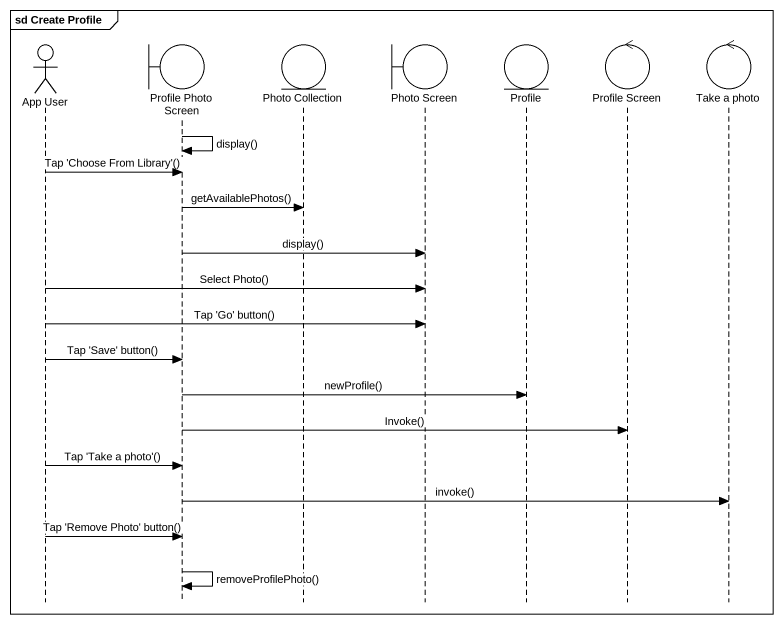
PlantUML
@startuml
mainframe sd Create Profile
hide footbox
actor "App User" as App_User
boundary "Profile Photo Screen" as Profile_Photo_Screen
entity "Photo Collection" as Photo_Collection
boundary "Photo Screen" as Photo_Screen
entity Profile
control "Profile Screen" as Profile_Screen
control "Take a photo" as Take_a_photo

Profile_Photo_Screen -> Profile_Photo_Screen : display()
App_User -> Profile_Photo_Screen : Tap 'Choose From Library'()
Profile_Photo_Screen -> Photo_Collection : getAvailablePhotos()
Profile_Photo_Screen -> Photo_Screen : display()
App_User -> Photo_Screen : Select Photo()
App_User -> Photo_Screen : Tap 'Go' button()
App_User -> Profile_Photo_Screen : Tap 'Save' button()
Profile_Photo_Screen -> Profile : newProfile()
Profile_Photo_Screen -> Profile_Screen : Invoke()
App_User -> Profile_Photo_Screen : Tap 'Take a photo'()
Profile_Photo_Screen -> Take_a_photo : invoke()
App_User -> Profile_Photo_Screen : Tap 'Remove Photo' button()
Profile_Photo_Screen -> Profile_Photo_Screen : removeProfilePhoto()
@enduml
